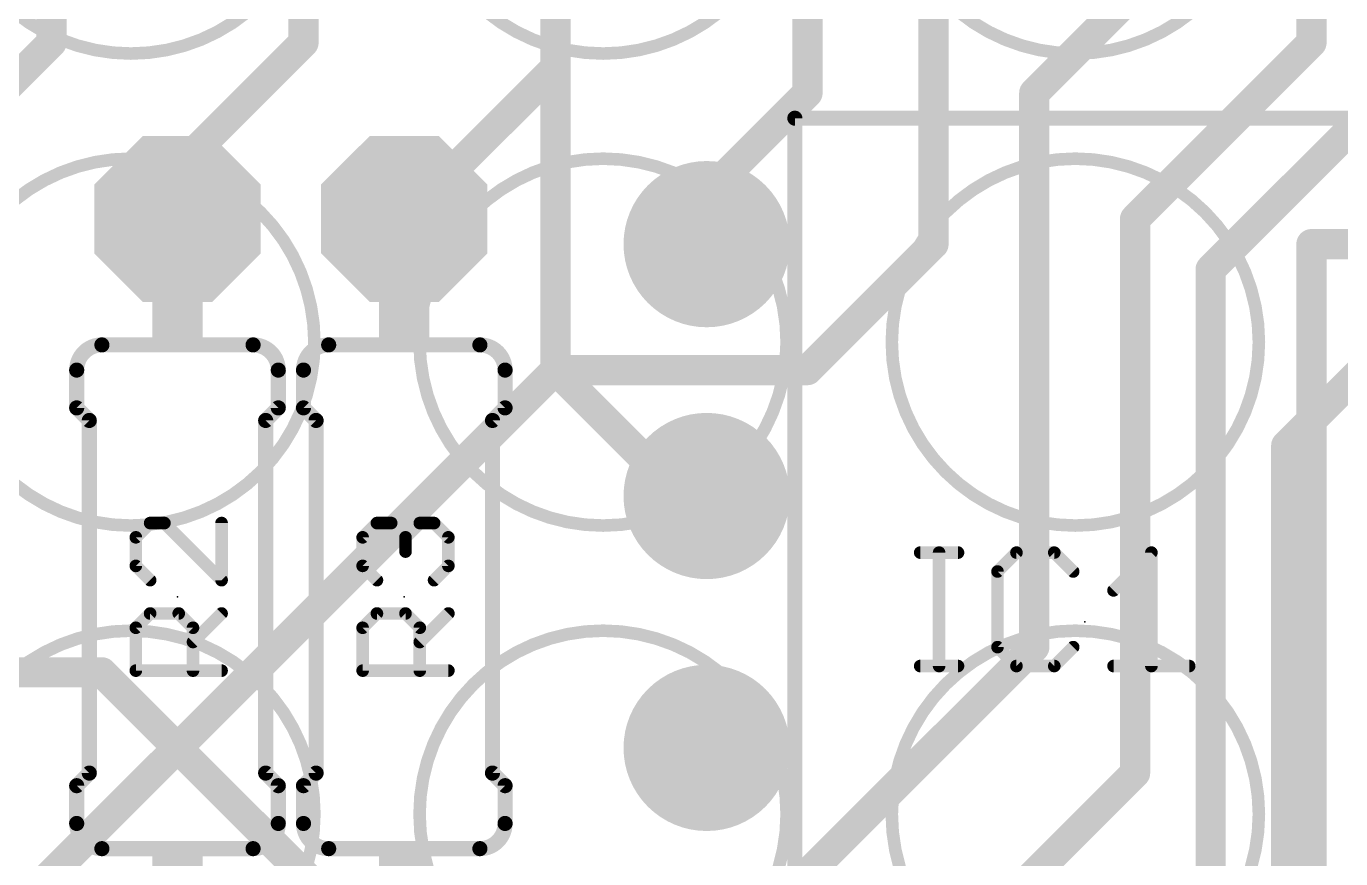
# Model space of a CAD drawing. Extents: x -21.9 to 21.9, y -25.4 to 25.4.
# Drawn here: x -12.95 to 0.29, y 1.93 to 10.33 of the extents above; entities that cross this region are included whole.
import ezdxf

# ---------------------------------------------------------------- set-up
doc = ezdxf.new("R2010")
doc.units = 0
for name, color, linetype in [('1', 12, 'CONTINUOUS'), ('16', 132, 'CONTINUOUS'), ('17', 110, 'CONTINUOUS'), ('21', 253, 'CONTINUOUS'), ('23', 53, 'CONTINUOUS'), ('25', 253, 'CONTINUOUS'), ('51', 253, 'CONTINUOUS'), ('52', 6, 'CONTINUOUS')]:
    doc.layers.add(name, color=color, linetype=linetype)

# ---------------------------------------------------------------- blocks, each defined once
blk = doc.blocks.new('ROUNDP')
at = {"const_width": 0.5}
blk.add_lwpolyline([(0, -0.25, 1), (0, 0.25, 1), (0, -0.25)], format="xyb", dxfattribs=at)
blk = doc.blocks.new('RECT')
blk.add_solid([(-0.5, -0.5), (0.5, -0.5), (-0.5, 0.5), (0.5, 0.5)])
blk = doc.blocks.new('OCTAGONP')
at = {"const_width": 0.5}
blk.add_lwpolyline([(-0.25, -0.1036), (-0.25, 0.1036), (-0.1036, 0.25), (0.1036, 0.25), (0.25, 0.1036), (0.25, -0.1036), (0.1036, -0.25), (-0.1036, -0.25), (-0.25, -0.1036), (-0.25, 0.1036)], dxfattribs=at)

msp = doc.modelspace()

# ---------------------------------------------------------------- linework, layer by layer
at = {"layer": '1', "const_width": 0.3048}
for points in [[(-7.62, 6.858), (-7.62, 13.716)], [(-5.08, 9.652), (-5.08, 12.954)], [(-6.096, 8.636), (-5.08, 9.652)], [(-6.096, 8.128), (-6.096, 8.636)], [(-6.096, 8.128), (-6.096, 7.874)], [(0, 8.128), (1.524, 8.128)], [(0, -11.938), (0, 8.128)], [(-6.35, 5.588), (-7.62, 6.858)], [(-6.096, 5.588), (-6.35, 5.588)], [(-12.192, 3.81), (-14.1, 3.81)], [(-9.144, 0.762), (-12.192, 3.81)]]:
    msp.add_lwpolyline(points, dxfattribs=at)
at = {"layer": '1', "const_width": 0.1524}
for points in [[(-5.0261, 9.5981, 1), (-5.1339, 9.7059)], [(-5.1562, 9.652, 1), (-5.0038, 9.652)], [(-6.0198, 8.636, 1), (-6.1722, 8.636)], [(-6.1499, 8.6899, 1), (-6.0421, 8.5821)], [(-6.0198, 8.128, 1), (-6.1722, 8.128)], [(0, 8.2042, 1), (0, 8.0518)], [(0.0762, 8.128, 1), (-0.0762, 8.128)], [(-6.1722, 8.128, 1), (-6.0198, 8.128)], [(-6.1722, 7.874, 1), (-6.0198, 7.874)], [(-7.5661, 6.9119, 1), (-7.6739, 6.8041)], [(-7.6962, 6.858, 1), (-7.5438, 6.858)], [(-6.35, 5.6642, 1), (-6.35, 5.5118)], [(-6.4039, 5.5341, 1), (-6.2961, 5.6419)], [(-6.096, 5.5118, 1), (-6.096, 5.6642)], [(-12.1381, 3.8639, 1), (-12.2459, 3.7561)], [(-12.192, 3.7338, 1), (-12.192, 3.8862)]]:
    msp.add_lwpolyline(points, format="xyb", dxfattribs=at)
at = {"layer": '16', "const_width": 0.3048}
for points in [[(-12.7, 14.986), (-12.7, 10.16)], [(-10.16, 10.16), (-10.16, 14.986)], [(-7.62, 9.906), (-7.62, 14.478)], [(0, 10.16), (0, 11.938)], [(-3.81, 8.128), (-3.81, 11.176)], [(-2.794, 9.652), (-1.27, 11.176)], [(-12.7, 10.16), (-13.97, 8.89)], [(-10.16, 10.16), (-11.43, 8.89)], [(-1.778, 8.382), (0, 10.16)], [(-9.144, 8.382), (-7.62, 9.906)], [(-2.794, 4.064), (-2.794, 9.652)], [(-1.016, 7.874), (0.762, 9.652)], [(-11.43, 8.89), (-11.43, 8.382)], [(-1.778, 2.794), (-1.778, 8.382)], [(-5.08, 6.858), (-3.81, 8.128)], [(-1.016, 1.524), (-1.016, 7.874)], [(-7.62, 6.858), (-13.208, 1.27)], [(-5.08, 6.858), (-7.62, 6.858)], [(-0.254, 6.096), (0.508, 6.858)], [(-0.254, 0), (-0.254, 6.096)], [(-6.096, 0.762), (-2.794, 4.064)], [(-1.778, 2.794), (-10.922, -6.35)]]:
    msp.add_lwpolyline(points, dxfattribs=at)
at = {"layer": '16', "const_width": 0.1524}
for points in [[(-12.7762, 10.16, 1), (-12.6238, 10.16)], [(-12.6461, 10.1061, 1), (-12.7539, 10.2139)], [(-10.2362, 10.16, 1), (-10.0838, 10.16)], [(-10.1061, 10.1061, 1), (-10.2139, 10.2139)], [(-0.0762, 10.16, 1), (0.0762, 10.16)], [(0.0539, 10.1061, 1), (-0.0539, 10.2139)], [(-7.6962, 9.906, 1), (-7.5438, 9.906)], [(-7.5661, 9.8521, 1), (-7.6739, 9.9599)], [(-2.7178, 9.652, 1), (-2.8702, 9.652)], [(-2.8479, 9.7059, 1), (-2.7401, 9.5981)], [(-11.3538, 8.89, 1), (-11.5062, 8.89)], [(-11.4839, 8.9439, 1), (-11.3761, 8.8361)], [(-9.1979, 8.4359, 1), (-9.0901, 8.3281)], [(-1.7018, 8.382, 1), (-1.8542, 8.382)], [(-1.8319, 8.4359, 1), (-1.7241, 8.3281)], [(-11.5062, 8.382, 1), (-11.3538, 8.382)], [(-3.7561, 8.0741, 1), (-3.8639, 8.1819)], [(-3.8862, 8.128, 1), (-3.7338, 8.128)], [(-0.9398, 7.874, 1), (-1.0922, 7.874)], [(-1.0699, 7.9279, 1), (-0.9621, 7.8201)], [(-7.62, 6.9342, 1), (-7.62, 6.7818)], [(-7.5661, 6.8041, 1), (-7.6739, 6.9119)], [(-5.1339, 6.9119, 1), (-5.0261, 6.8041)], [(-5.08, 6.7818, 1), (-5.08, 6.9342)], [(-0.1778, 6.096, 1), (-0.3302, 6.096)], [(-0.3079, 6.1499, 1), (-0.2001, 6.0421)], [(-2.8702, 4.064, 1), (-2.7178, 4.064)], [(-2.7401, 4.0101, 1), (-2.8479, 4.1179)], [(-1.7241, 2.7401, 1), (-1.8319, 2.8479)], [(-1.8542, 2.794, 1), (-1.7018, 2.794)]]:
    msp.add_lwpolyline(points, format="xyb", dxfattribs=at)
at = {"layer": '21', "const_width": 0.1524}
for points in [[(-5.207, 9.398), (-5.207, -0.762)], [(-5.207, 9.398), (0.635, 9.398)], [(-12.192, 7.112), (-10.668, 7.112)], [(-9.906, 7.112), (-8.382, 7.112)], [(-12.446, 6.858), (-12.446, 6.477)], [(-10.414, 6.858), (-10.414, 6.477)], [(-10.16, 6.858), (-10.16, 6.477)], [(-8.128, 6.858), (-8.128, 6.477)], [(-12.319, 6.35), (-12.446, 6.477)], [(-10.541, 6.35), (-10.414, 6.477)], [(-10.033, 6.35), (-10.16, 6.477)], [(-8.255, 6.35), (-8.128, 6.477)], [(-12.319, 2.794), (-12.319, 6.35)], [(-10.541, 2.794), (-10.541, 6.35)], [(-10.033, 2.794), (-10.033, 6.35)], [(-8.255, 2.794), (-8.255, 6.35)], [(-12.319, 2.794), (-12.446, 2.667)], [(-10.541, 2.794), (-10.414, 2.667)], [(-10.033, 2.794), (-10.16, 2.667)], [(-8.255, 2.794), (-8.128, 2.667)], [(-12.446, 2.286), (-12.446, 2.667)], [(-10.414, 2.286), (-10.414, 2.667)], [(-10.16, 2.286), (-10.16, 2.667)], [(-8.128, 2.286), (-8.128, 2.667)], [(-12.192, 2.032), (-10.668, 2.032)], [(-9.906, 2.032), (-8.382, 2.032)]]:
    msp.add_lwpolyline(points, dxfattribs=at)
at = {"layer": '21'}
for points, const_width in [([(-5.1689, 9.398, 1), (-5.2451, 9.398)], 0.0762), ([(-5.207, 9.4361, 1), (-5.207, 9.3599)], 0.0762), ([(-12.192, 7.112, 0.4142), (-12.446, 6.858)], 0.1524), ([(-12.192, 7.1501, 1), (-12.192, 7.0739)], 0.0762), ([(-12.192, 7.0739, 1), (-12.192, 7.1501)], 0.0762), ([(-10.414, 6.858, 0.4142), (-10.668, 7.112)], 0.1524), ([(-10.668, 7.1501, 1), (-10.668, 7.0739)], 0.0762), ([(-10.668, 7.0739, 1), (-10.668, 7.1501)], 0.0762), ([(-9.906, 7.112, 0.4142), (-10.16, 6.858)], 0.1524), ([(-9.906, 7.1501, 1), (-9.906, 7.0739)], 0.0762), ([(-9.906, 7.0739, 1), (-9.906, 7.1501)], 0.0762), ([(-8.128, 6.858, 0.4142), (-8.382, 7.112)], 0.1524), ([(-8.382, 7.1501, 1), (-8.382, 7.0739)], 0.0762), ([(-8.382, 7.0739, 1), (-8.382, 7.1501)], 0.0762), ([(-12.4079, 6.858, 1), (-12.4841, 6.858)], 0.0762), ([(-12.4841, 6.858, 1), (-12.4079, 6.858)], 0.0762), ([(-10.3759, 6.858, 1), (-10.4521, 6.858)], 0.0762), ([(-10.4521, 6.858, 1), (-10.3759, 6.858)], 0.0762), ([(-10.1219, 6.858, 1), (-10.1981, 6.858)], 0.0762), ([(-10.1981, 6.858, 1), (-10.1219, 6.858)], 0.0762), ([(-8.0899, 6.858, 1), (-8.1661, 6.858)], 0.0762), ([(-8.1661, 6.858, 1), (-8.0899, 6.858)], 0.0762), ([(-12.4841, 6.477, 1), (-12.4079, 6.477)], 0.0762), ([(-12.4191, 6.5039, 1), (-12.4729, 6.4501)], 0.0762), ([(-10.4521, 6.477, 1), (-10.3759, 6.477)], 0.0762), ([(-10.3871, 6.4501, 1), (-10.4409, 6.5039)], 0.0762), ([(-10.1981, 6.477, 1), (-10.1219, 6.477)], 0.0762), ([(-10.1331, 6.5039, 1), (-10.1869, 6.4501)], 0.0762), ([(-8.1661, 6.477, 1), (-8.0899, 6.477)], 0.0762), ([(-8.1011, 6.4501, 1), (-8.1549, 6.5039)], 0.0762), ([(-12.2809, 6.35, 1), (-12.3571, 6.35)], 0.0762), ([(-12.3459, 6.3231, 1), (-12.2921, 6.3769)], 0.0762), ([(-10.5029, 6.35, 1), (-10.5791, 6.35)], 0.0762), ([(-10.5679, 6.3769, 1), (-10.5141, 6.3231)], 0.0762), ([(-9.9949, 6.35, 1), (-10.0711, 6.35)], 0.0762), ([(-10.0599, 6.3231, 1), (-10.0061, 6.3769)], 0.0762), ([(-8.2169, 6.35, 1), (-8.2931, 6.35)], 0.0762), ([(-8.2819, 6.3769, 1), (-8.2281, 6.3231)], 0.0762), ([(-12.3571, 2.794, 1), (-12.2809, 2.794)], 0.0762), ([(-12.2921, 2.7671, 1), (-12.3459, 2.8209)], 0.0762), ([(-10.5791, 2.794, 1), (-10.5029, 2.794)], 0.0762), ([(-10.5141, 2.8209, 1), (-10.5679, 2.7671)], 0.0762), ([(-10.0711, 2.794, 1), (-9.9949, 2.794)], 0.0762), ([(-10.0061, 2.7671, 1), (-10.0599, 2.8209)], 0.0762), ([(-8.2931, 2.794, 1), (-8.2169, 2.794)], 0.0762), ([(-8.2281, 2.8209, 1), (-8.2819, 2.7671)], 0.0762), ([(-12.4079, 2.667, 1), (-12.4841, 2.667)], 0.0762), ([(-12.4729, 2.6939, 1), (-12.4191, 2.6401)], 0.0762), ([(-10.3759, 2.667, 1), (-10.4521, 2.667)], 0.0762), ([(-10.4409, 2.6401, 1), (-10.3871, 2.6939)], 0.0762), ([(-10.1219, 2.667, 1), (-10.1981, 2.667)], 0.0762), ([(-10.1869, 2.6939, 1), (-10.1331, 2.6401)], 0.0762), ([(-8.0899, 2.667, 1), (-8.1661, 2.667)], 0.0762), ([(-8.1549, 2.6401, 1), (-8.1011, 2.6939)], 0.0762), ([(-12.446, 2.286, 0.4142), (-12.192, 2.032)], 0.1524), ([(-12.4079, 2.286, 1), (-12.4841, 2.286)], 0.0762), ([(-12.4841, 2.286, 1), (-12.4079, 2.286)], 0.0762), ([(-10.668, 2.032, 0.4142), (-10.414, 2.286)], 0.1524), ([(-10.3759, 2.286, 1), (-10.4521, 2.286)], 0.0762), ([(-10.4521, 2.286, 1), (-10.3759, 2.286)], 0.0762), ([(-10.16, 2.286, 0.4142), (-9.906, 2.032)], 0.1524), ([(-10.1219, 2.286, 1), (-10.1981, 2.286)], 0.0762), ([(-10.1981, 2.286, 1), (-10.1219, 2.286)], 0.0762), ([(-8.382, 2.032, 0.4142), (-8.128, 2.286)], 0.1524), ([(-8.0899, 2.286, 1), (-8.1661, 2.286)], 0.0762), ([(-8.1661, 2.286, 1), (-8.0899, 2.286)], 0.0762), ([(-12.192, 2.0701, 1), (-12.192, 1.9939)], 0.0762), ([(-12.192, 1.9939, 1), (-12.192, 2.0701)], 0.0762), ([(-10.668, 2.0701, 1), (-10.668, 1.9939)], 0.0762), ([(-10.668, 1.9939, 1), (-10.668, 2.0701)], 0.0762), ([(-9.906, 2.0701, 1), (-9.906, 1.9939)], 0.0762), ([(-9.906, 1.9939, 1), (-9.906, 2.0701)], 0.0762), ([(-8.382, 2.0701, 1), (-8.382, 1.9939)], 0.0762), ([(-8.382, 1.9939, 1), (-8.382, 2.0701)], 0.0762)]:
    msp.add_lwpolyline(points, format="xyb", dxfattribs=dict(at, const_width=const_width))
at = {"layer": '23'}
for p in [(-11.43, 4.572), (-9.144, 4.572), (-2.286, 4.318)]:
    msp.add_point(p, dxfattribs=at)
at = {"layer": '25', "const_width": 0.127}
for points in [[(-11.7058, 5.3156), (-11.8498, 5.1715)], [(-11.5617, 5.3156), (-11.7058, 5.3156)], [(-10.9855, 4.7394), (-11.5617, 5.3156)], [(-10.9855, 5.3156), (-10.9855, 4.7394)], [(-9.5638, 5.1715), (-9.4198, 5.3156)], [(-9.4198, 5.3156), (-9.2757, 5.3156)], [(-9.2757, 5.3156), (-9.1317, 5.1715)], [(-9.1317, 5.1715), (-8.9876, 5.3156)], [(-8.9876, 5.3156), (-8.8436, 5.3156)], [(-8.8436, 5.3156), (-8.6995, 5.1715)], [(-11.8498, 5.1715), (-11.8498, 4.8834)], [(-9.5638, 4.8834), (-9.5638, 5.1715)], [(-9.1317, 5.1715), (-9.1317, 5.0275)], [(-8.6995, 5.1715), (-8.6995, 4.8834)], [(-3.9439, 5.0175), (-3.5626, 5.0175)], [(-3.7532, 3.8735), (-3.7532, 5.0175)], [(-2.9736, 5.0175), (-3.1643, 4.8268)], [(-2.5923, 5.0175), (-2.9736, 5.0175)], [(-2.4017, 4.8268), (-2.5923, 5.0175)], [(-1.9949, 4.6362), (-1.6136, 5.0175)], [(-1.6136, 5.0175), (-1.6136, 3.8735)], [(-11.8498, 4.8834), (-11.7058, 4.7394)], [(-9.4198, 4.7394), (-9.5638, 4.8834)], [(-8.6995, 4.8834), (-8.8436, 4.7394)], [(-3.1643, 4.8268), (-3.1643, 4.0642)], [(-11.8498, 4.2594), (-11.7058, 4.4035)], [(-11.7058, 4.4035), (-11.4177, 4.4035)], [(-11.4177, 4.4035), (-11.2736, 4.2594)], [(-11.2736, 4.1154), (-10.9855, 4.4035)], [(-9.5638, 4.2594), (-9.4198, 4.4035)], [(-9.4198, 4.4035), (-9.1317, 4.4035)], [(-9.1317, 4.4035), (-8.9876, 4.2594)], [(-8.9876, 4.1154), (-8.6995, 4.4035)], [(-11.8498, 3.8272), (-11.8498, 4.2594)], [(-11.2736, 4.2594), (-11.2736, 3.8272)], [(-9.5638, 3.8272), (-9.5638, 4.2594)], [(-8.9876, 4.2594), (-8.9876, 3.8272)], [(-3.1643, 4.0642), (-2.9736, 3.8735)], [(-2.5923, 3.8735), (-2.4017, 4.0642)], [(-10.9855, 3.8272), (-11.8498, 3.8272)], [(-8.6995, 3.8272), (-9.5638, 3.8272)], [(-3.9439, 3.8735), (-3.5626, 3.8735)], [(-2.9736, 3.8735), (-2.5923, 3.8735)], [(-1.9949, 3.8735), (-1.2323, 3.8735)]]:
    msp.add_lwpolyline(points, dxfattribs=at)
at = {"layer": '25', "const_width": 0.0635}
for points in [[(-11.7058, 5.3473, 1), (-11.7058, 5.2838)], [(-11.6833, 5.2931, 1), (-11.7282, 5.338)], [(-11.5393, 5.338, 1), (-11.5842, 5.2931)], [(-11.5617, 5.2838, 1), (-11.5617, 5.3473)], [(-10.9537, 5.3156, 1), (-11.0173, 5.3156)], [(-9.4198, 5.3473, 1), (-9.4198, 5.2838)], [(-9.3973, 5.2931, 1), (-9.4422, 5.338)], [(-9.2533, 5.338, 1), (-9.2982, 5.2931)], [(-9.2757, 5.2838, 1), (-9.2757, 5.3473)], [(-8.9876, 5.3473, 1), (-8.9876, 5.2838)], [(-8.9652, 5.2931, 1), (-9.0101, 5.338)], [(-8.8211, 5.338, 1), (-8.866, 5.2931)], [(-8.8436, 5.2838, 1), (-8.8436, 5.3473)], [(-11.8181, 5.1715, 1), (-11.8816, 5.1715)], [(-11.8723, 5.194, 1), (-11.8274, 5.1491)], [(-9.5321, 5.1715, 1), (-9.5956, 5.1715)], [(-9.5863, 5.194, 1), (-9.5414, 5.1491)], [(-9.0999, 5.1715, 1), (-9.1634, 5.1715)], [(-9.1541, 5.194, 1), (-9.1092, 5.1491)], [(-9.1541, 5.1491, 1), (-9.1092, 5.194)], [(-8.6677, 5.1715, 1), (-8.7313, 5.1715)], [(-8.722, 5.1491, 1), (-8.677, 5.194)], [(-9.1634, 5.0275, 1), (-9.0999, 5.0275)], [(-3.9439, 5.0492, 1), (-3.9439, 4.9857)], [(-3.7215, 5.0175, 1), (-3.785, 5.0175)], [(-3.5626, 4.9857, 1), (-3.5626, 5.0492)], [(-2.9736, 5.0492, 1), (-2.9736, 4.9857)], [(-2.9512, 4.995, 1), (-2.9961, 5.0399)], [(-2.5699, 5.0399, 1), (-2.6148, 4.995)], [(-2.5923, 4.9857, 1), (-2.5923, 5.0492)], [(-1.5818, 5.0175, 1), (-1.6453, 5.0175)], [(-1.5911, 4.995, 1), (-1.636, 5.0399)], [(-11.8816, 4.8834, 1), (-11.8181, 4.8834)], [(-11.8274, 4.9059, 1), (-11.8723, 4.861)], [(-9.5414, 4.9059, 1), (-9.5863, 4.861)], [(-9.5956, 4.8834, 1), (-9.5321, 4.8834)], [(-8.7313, 4.8834, 1), (-8.6677, 4.8834)], [(-8.677, 4.861, 1), (-8.722, 4.9059)], [(-11.7282, 4.7169, 1), (-11.6833, 4.7618)], [(-11.0173, 4.7394, 1), (-10.9537, 4.7394)], [(-11.008, 4.7169, 1), (-10.963, 4.7618)], [(-9.4422, 4.7169, 1), (-9.3973, 4.7618)], [(-8.866, 4.7618, 1), (-8.8211, 4.7169)], [(-3.1326, 4.8268, 1), (-3.1961, 4.8268)], [(-3.1868, 4.8493, 1), (-3.1418, 4.8044)], [(-2.4241, 4.8044, 1), (-2.3792, 4.8493)], [(-2.0174, 4.6586, 1), (-1.9725, 4.6137)], [(-11.7058, 4.4352, 1), (-11.7058, 4.3717)], [(-11.6833, 4.381, 1), (-11.7282, 4.4259)], [(-11.3952, 4.4259, 1), (-11.4401, 4.381)], [(-11.4177, 4.3717, 1), (-11.4177, 4.4352)], [(-10.963, 4.381, 1), (-11.008, 4.4259)], [(-9.4198, 4.4352, 1), (-9.4198, 4.3717)], [(-9.3973, 4.381, 1), (-9.4422, 4.4259)], [(-9.1092, 4.4259, 1), (-9.1541, 4.381)], [(-9.1317, 4.3717, 1), (-9.1317, 4.4352)], [(-8.677, 4.381, 1), (-8.722, 4.4259)], [(-11.8181, 4.2594, 1), (-11.8816, 4.2594)], [(-11.8723, 4.2819, 1), (-11.8274, 4.237)], [(-11.2419, 4.2594, 1), (-11.3054, 4.2594)], [(-11.2961, 4.237, 1), (-11.2512, 4.2819)], [(-9.5321, 4.2594, 1), (-9.5956, 4.2594)], [(-9.5863, 4.2819, 1), (-9.5414, 4.237)], [(-8.9559, 4.2594, 1), (-9.0194, 4.2594)], [(-9.0101, 4.237, 1), (-8.9652, 4.2819)], [(-11.2961, 4.1378, 1), (-11.2512, 4.0929)], [(-9.0101, 4.1378, 1), (-8.9652, 4.0929)], [(-3.1418, 4.0866, 1), (-3.1868, 4.0417)], [(-2.3792, 4.0417, 1), (-2.4241, 4.0866)], [(-3.1961, 4.0642, 1), (-3.1326, 4.0642)], [(-11.8816, 3.8272, 1), (-11.8181, 3.8272)], [(-11.8498, 3.859, 1), (-11.8498, 3.7955)], [(-11.3054, 3.8272, 1), (-11.2419, 3.8272)], [(-10.9855, 3.7955, 1), (-10.9855, 3.859)], [(-9.5638, 3.859, 1), (-9.5638, 3.7955)], [(-9.5956, 3.8272, 1), (-9.5321, 3.8272)], [(-9.0194, 3.8272, 1), (-8.9559, 3.8272)], [(-8.6995, 3.7955, 1), (-8.6995, 3.859)], [(-3.9439, 3.9053, 1), (-3.9439, 3.8418)], [(-3.785, 3.8735, 1), (-3.7215, 3.8735)], [(-3.5626, 3.8418, 1), (-3.5626, 3.9053)], [(-2.9736, 3.9053, 1), (-2.9736, 3.8418)], [(-2.9961, 3.851, 1), (-2.9512, 3.896)], [(-2.6148, 3.896, 1), (-2.5699, 3.851)], [(-2.5923, 3.8418, 1), (-2.5923, 3.9053)], [(-1.9949, 3.9053, 1), (-1.9949, 3.8418)], [(-1.6453, 3.8735, 1), (-1.5818, 3.8735)], [(-1.2323, 3.8418, 1), (-1.2323, 3.9053)]]:
    msp.add_lwpolyline(points, format="xyb", dxfattribs=at)
at = {"layer": '51', "const_width": 0.508}
for points in [[(-11.43, 8.382), (-11.43, 7.493)], [(-9.144, 8.382), (-9.144, 7.493)]]:
    msp.add_lwpolyline(points, dxfattribs=at)
at = {"layer": '51', "const_width": 0.254}
for points in [[(-11.303, 8.382, 1), (-11.557, 8.382)], [(-9.017, 8.382, 1), (-9.271, 8.382)], [(-11.557, 7.493, 1), (-11.303, 7.493)], [(-9.271, 7.493, 1), (-9.017, 7.493)]]:
    msp.add_lwpolyline(points, format="xyb", dxfattribs=at)
at = {"layer": '52', "const_width": 0.127}
for points in [[(-11.9, 10.05, 1), (-11.9, 13.75, 1), (-11.9, 10.05)], [(-7.14, 10.05, 1), (-7.14, 13.75, 1), (-7.14, 10.05)], [(-2.38, 10.05, 1), (-2.38, 13.75, 1), (-2.38, 10.05)], [(-11.9, 5.29, 1), (-11.9, 8.99, 1), (-11.9, 5.29)], [(-7.14, 5.29, 1), (-7.14, 8.99, 1), (-7.14, 5.29)], [(-2.38, 5.29, 1), (-2.38, 8.99, 1), (-2.38, 5.29)], [(-11.9, 0.53, 1), (-11.9, 4.23, 1), (-11.9, 0.53)], [(-7.14, 0.53, 1), (-7.14, 4.23, 1), (-7.14, 0.53)], [(-2.38, 0.53, 1), (-2.38, 4.23, 1), (-2.38, 0.53)]]:
    msp.add_lwpolyline(points, format="xyb", dxfattribs=at)

# ---------------------------------------------------------------- block references
at = {"layer": '17'}
for name, p, xscale, yscale, rotation in [('OCTAGONP', (-11.43, 8.382), 1.6764, 1.6764, 270), ('OCTAGONP', (-11.43, 8.382), 1.6764, 1.6764, 270), ('OCTAGONP', (-9.144, 8.382), 1.6764, 1.6764, 270), ('OCTAGONP', (-9.144, 8.382), 1.6764, 1.6764, 270), ('ROUNDP', (-11.43, 8.382), 1.3208, 1.3208, 270), ('ROUNDP', (-9.144, 8.382), 1.3208, 1.3208, 270), ('ROUNDP', (-6.096, 8.128), 1.6764, 1.6764, 180), ('ROUNDP', (-6.096, 8.128), 1.6764, 1.6764, 180), ('ROUNDP', (-6.096, 8.128), 1.3208, 1.3208, 180), ('ROUNDP', (-6.096, 5.588), 1.6764, 1.6764, 180), ('ROUNDP', (-6.096, 5.588), 1.6764, 1.6764, 180), ('ROUNDP', (-6.096, 5.588), 1.3208, 1.3208, 180), ('ROUNDP', (-6.096, 3.048), 1.6764, 1.6764, 180), ('ROUNDP', (-6.096, 3.048), 1.6764, 1.6764, 180), ('ROUNDP', (-6.096, 3.048), 1.3208, 1.3208, 180)]:
    msp.add_blockref(name, p, dxfattribs=dict(at, xscale=xscale, yscale=yscale, rotation=rotation))
at = {"layer": '21', "xscale": 0.381, "yscale": 0.508, "rotation": 270}
for p in [(-11.43, 7.3025), (-9.144, 7.3025), (-11.43, 1.8415), (-9.144, 1.8415)]:
    msp.add_blockref('RECT', p, dxfattribs=at)

doc.saveas('drawing.dxf')
